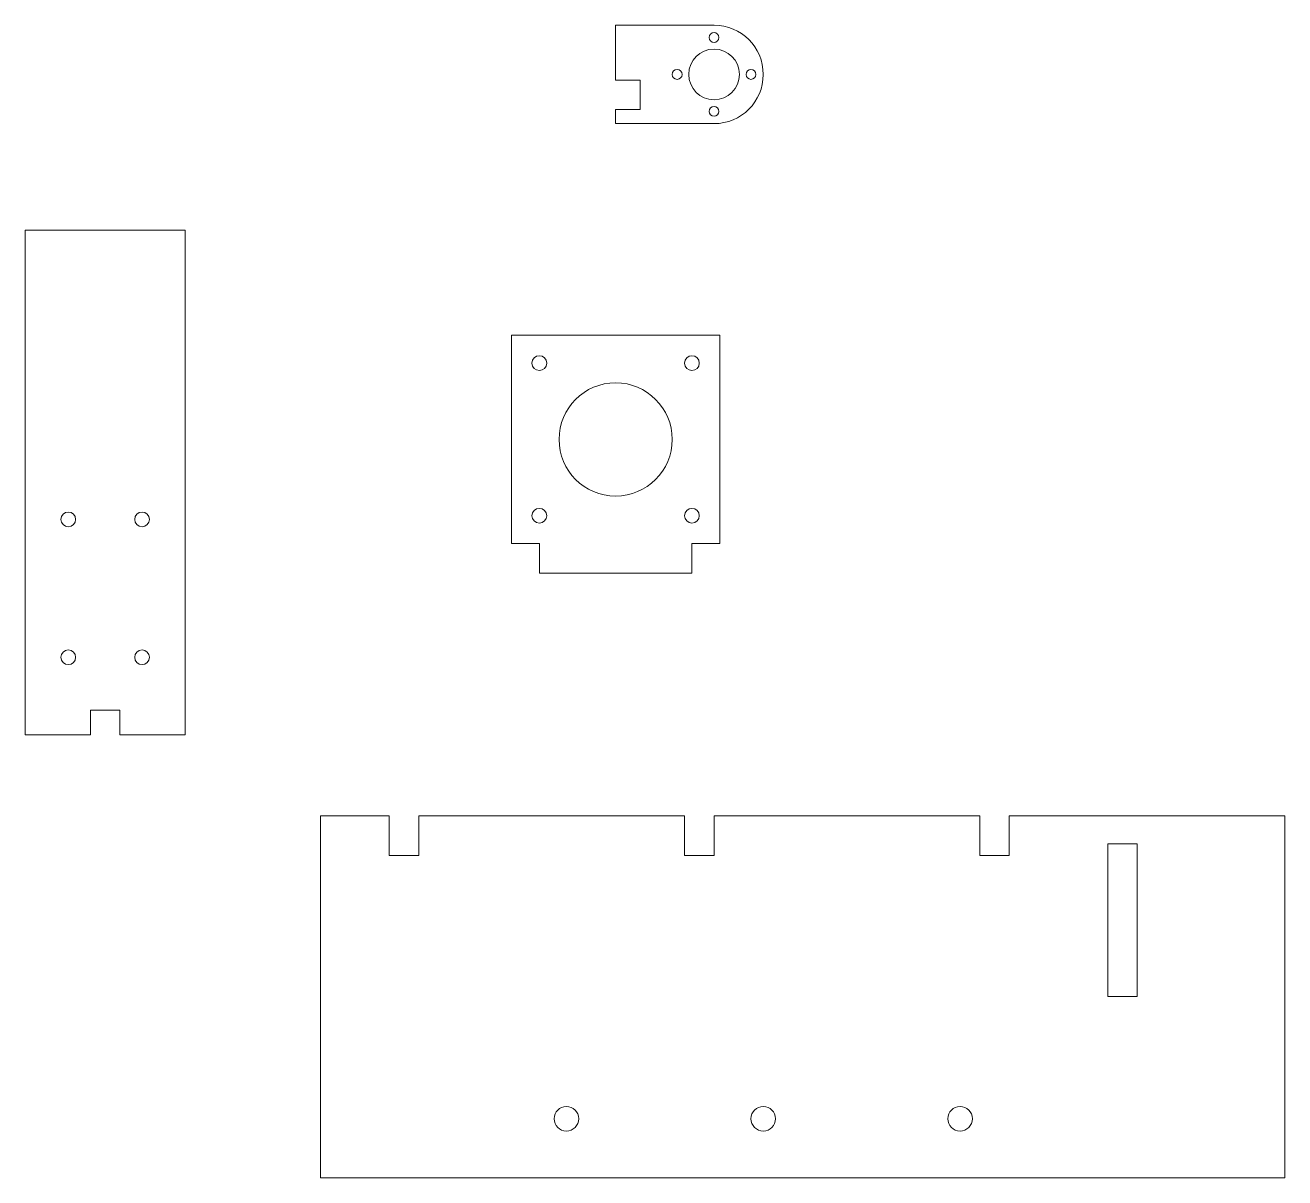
# Model space of a CAD drawing. Header units: millimetres. Extents: x 0 to 256, y -100 to 134.
import ezdxf

# ---------------------------------------------------------------- set-up
doc = ezdxf.new("R2010")
doc.units = ezdxf.units.MM
for name, color, linetype, lineweight, true_color in [('cuts', 7, 'CONTINUOUS', 0, 0x000000), ('cuts-motor-mount', 7, 'CONTINUOUS', 0, 0x000000), ('cuts-tab', 7, 'CONTINUOUS', 0, 0x000000), ('deck', 7, 'CONTINUOUS', 0, 0x000000)]:
    doc.layers.add(name, color=color, linetype=linetype, lineweight=lineweight, true_color=true_color)

msp = doc.modelspace()

# ---------------------------------------------------------------- linework, layer by layer
at = {"layer": 'cuts'}
for p, q in [((0, 92.5), (32.5, 92.5)), ((0, -10), (0, 92.5)), ((32.5, 92.5), (32.5, -10)), ((13.25, -10), (13.25, -5)), ((13.25, -5), (19.25, -5)), ((19.25, -5), (19.25, -10)), ((0, -10), (13.25, -10)), ((19.25, -10), (32.5, -10))]:
    msp.add_line(p, q, dxfattribs=at)
for centre in [(8.75, 33.75), (23.75, 33.75), (8.75, 5.75), (23.75, 5.75)]:
    msp.add_circle(centre, 1.5, dxfattribs=at)
at = {"layer": 'cuts-motor-mount'}
for p, q in [((98.85, 71.15), (141.15, 71.15)), ((98.85, 71.15), (98.85, 28.85)), ((141.15, 71.15), (141.15, 28.85)), ((98.85, 28.85), (104.5, 28.85)), ((104.5, 28.85), (104.5, 22.85)), ((135.5, 22.85), (135.5, 28.85)), ((135.5, 28.85), (141.15, 28.85)), ((104.5, 22.85), (135.5, 22.85))]:
    msp.add_line(p, q, dxfattribs=at)
for centre, radius in [((104.5, 65.5), 1.5), ((135.5, 65.5), 1.5), ((120, 50), 11.5), ((104.5, 34.5), 1.5), ((135.5, 34.5), 1.5)]:
    msp.add_circle(centre, radius, dxfattribs=at)
at = {"layer": 'cuts-tab'}
for p, q in [((120, 134.15), (120, 123)), ((140, 134.15), (120, 134.15)), ((120, 123), (125, 123)), ((125, 123), (125, 117)), ((125, 117), (120, 117)), ((120, 117), (120, 114.15)), ((120, 114.15), (140, 114.15))]:
    msp.add_line(p, q, dxfattribs=at)
for centre, radius in [((140, 131.65), 1), ((140, 124.15), 5.15), ((132.5, 124.15), 1), ((147.5, 124.15), 1), ((140, 116.65), 1)]:
    msp.add_circle(centre, radius, dxfattribs=at)
msp.add_arc((140, 124.15), 10, 270, 90, dxfattribs=at)
at = {"layer": 'deck'}
for p, q in [((60, -26.5), (60, -100)), ((74, -26.5), (60, -26.5)), ((74, -34.5), (74, -26.5)), ((134, -26.5), (80, -26.5)), ((80, -26.5), (80, -34.5)), ((134, -34.5), (134, -26.5)), ((194, -26.5), (140, -26.5)), ((140, -26.5), (140, -34.5)), ((194, -34.5), (194, -26.5)), ((256, -26.5), (200, -26.5)), ((200, -26.5), (200, -34.5)), ((256, -100), (256, -26.5)), ((220, -32.15), (226, -32.15)), ((220, -63.15), (220, -32.15)), ((226, -32.15), (226, -63.15)), ((80, -34.5), (74, -34.5)), ((140, -34.5), (134, -34.5)), ((200, -34.5), (194, -34.5)), ((226, -63.15), (220, -63.15)), ((60, -100), (256, -100))]:
    msp.add_line(p, q, dxfattribs=at)
for centre in [(110, -88), (150, -88), (190, -88)]:
    msp.add_circle(centre, 2.5, dxfattribs=at)

doc.saveas('drawing.dxf')
